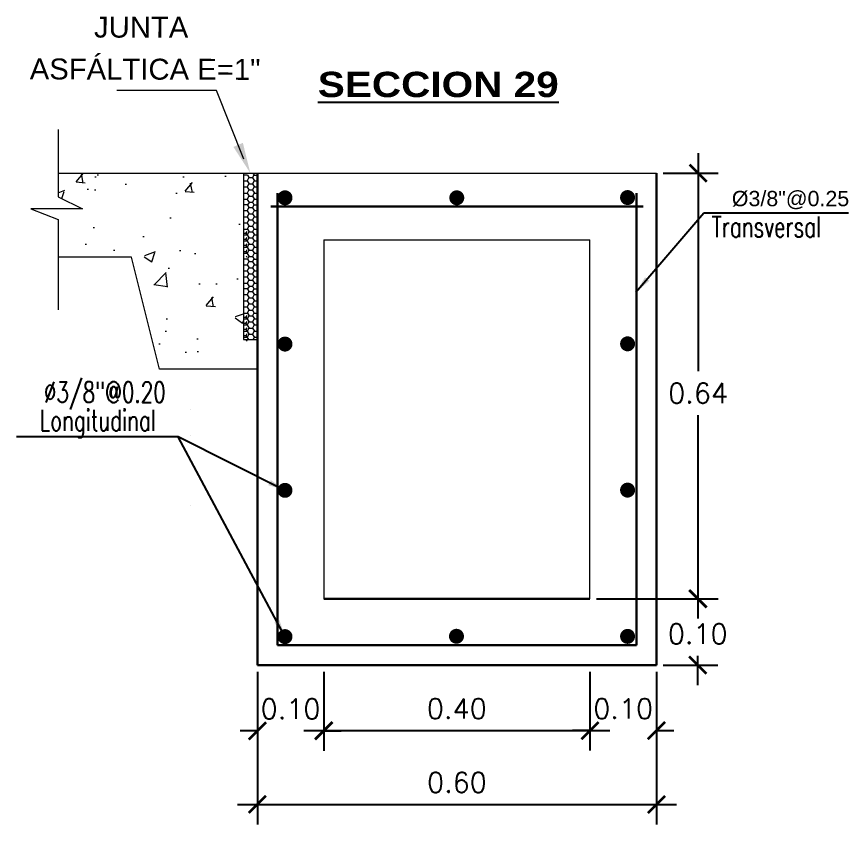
# Model space of a CAD drawing. Header units: millimetres. Extents: x 2085 to 2236, y 1365 to 1444.
# Drawn here: x 2231.19 to 2232.441, y 1433.077 to 1434.292 of the extents above; entities that cross this region are included whole.
import ezdxf

# ---------------------------------------------------------------- set-up
doc = ezdxf.new("R2010")
doc.units = ezdxf.units.MM
doc.linetypes.add('ACAD_ISO02W100', pattern=[15, 12, -3])
for name, color, linetype, lineweight in [('0.2', 32, 'ACAD_ISO02W100', 0), ('cotas', 1, 'Continuous', 15), ('linea fina 01', 189, 'Continuous', 0), ('TEXTO', 255, 'Continuous', 5)]:
    doc.layers.add(name, color=color, linetype=linetype, lineweight=lineweight)
doc.layers.add('TEX', color=3, linetype='Continuous')
doc.styles.add('COTAS', font='arial.ttf')
doc.styles.add('MtXpl_Arial_Black', font='')
doc.styles.add('ROMANS', font='romans.shx', dxfattribs={"width": 0.7})
doc.styles.add('ROMANS-DIM', font='romans.shx')
doc.styles.add('VANO', font='swissl.ttf', dxfattribs={"height": 0.2})
doc.styles.get('MtXpl_Arial_Black').set_extended_font_data('Arial Black')
doc.dimstyles.new('1-25V', dxfattribs={"dimscale": 0.2, "dimtxt": 0.18, "dimasz": 0.13, "dimexe": 0.18, "dimexo": 0.15, "dimgap": 0.1, "dimtad": 0, "dimtih": 1, "dimtoh": 1, "dimzin": 0, "dimdsep": 46, "dimtxsty": 'COTAS', "dimcen": 0.09, "dimadec": 0, "dimazin": 0, "dimtfac": 1, "dimtmove": 2, "dimatfit": 3, "dimfxl": 1, "dimtolj": 1, "dimtzin": 0, "dimarcsym": 0})
doc.dimstyles.new('20_METRIC  ARCHITECTURAL', dxfattribs={"dimscale": 0.2, "dimtxt": 0.03, "dimasz": 0.13, "dimexe": 0.15, "dimexo": 0.05, "dimgap": 0.09, "dimtad": 1, "dimtih": 1, "dimtoh": 1, "dimzin": 0, "dimdsep": 46, "dimtxsty": 'ROMANS-DIM', "dimblk": 'ARCHTICK', "dimcen": 2, "dimdle": 0.15, "dimclrd": 9, "dimclre": 9, "dimadec": 0, "dimazin": 0, "dimtfac": 1, "dimtix": 1, "dimtofl": 0, "dimtmove": 0, "dimatfit": 3, "dimfxl": 1, "dimfrac": 2, "dimtolj": 1, "dimtzin": 0, "dimarcsym": 0})

# ---------------------------------------------------------------- blocks, each defined once
blk = doc.blocks.new('_ArchTick')
at = {"color": 0, "linetype": 'ByBlock', "const_width": 0.15}
blk.add_lwpolyline([(-0.5, -0.5), (0.5, 0.5)], dxfattribs=at)
blk = doc.blocks.new('*D802')
at = {"color": 9, "lineweight": -2, "transparency": 16777216}
for p, q in [((2231.552343924875, 1433.306053441753), (2231.552343924875, 1433.076626194929)), ((2232.15234392491, 1433.306053441753), (2232.15234392491, 1433.076626194929)), ((2231.522343924876, 1433.106626194929), (2232.182343924911, 1433.106626194929))]:
    blk.add_line(p, q, dxfattribs=at)
at = {"layer": 'Defpoints', "color": 0, "transparency": 16777216}
for p in [(2231.552343924875, 1433.316053441753, 5186.962977339907), (2232.15234392491, 1433.316053441753, 5186.962977339907), (2232.15234392491, 1433.106626194929)]:
    blk.add_point(p, dxfattribs=at)
at = {"color": 9, "lineweight": -2, "transparency": 16777216, "xscale": 0.026, "yscale": 0.026, "zscale": 0.026, "rotation": 180}
blk.add_blockref('_ArchTick', (2231.552343924875, 1433.106626194929), dxfattribs=at)
at = {"color": 9, "lineweight": -2, "transparency": 16777216, "xscale": 0.026, "yscale": 0.026, "zscale": 0.026}
blk.add_blockref('_ArchTick', (2232.15234392491, 1433.106626194929), dxfattribs=at)
at = {"color": 0, "lineweight": 0, "transparency": 16777216, "insert": (2231.852343924922, 1433.139626194929), "char_height": 0.03, "attachment_point": 5, "style": 'ROMANS-DIM'}
blk.add_mtext('\\A1;0.60', dxfattribs=at)
blk = doc.blocks.new('*D803')
at = {"color": 9, "lineweight": -2, "transparency": 16777216}
for p, q in [((2232.214400713329, 1433.446053446969), (2232.214400713329, 1433.396148703268)), ((2232.062343924527, 1433.416053446969), (2232.244400713328, 1433.416053446969)), ((2232.214400713329, 1433.286053445479), (2232.214400713329, 1433.330148703268)), ((2232.162344196276, 1433.316053445478), (2232.244400713328, 1433.316053445478))]:
    blk.add_line(p, q, dxfattribs=at)
at = {"layer": 'Defpoints', "color": 0, "transparency": 16777216}
for p in [(2232.052343924527, 1433.416053446969), (2232.152344196276, 1433.316053445478), (2232.214400713329, 1433.316053445478)]:
    blk.add_point(p, dxfattribs=at)
at = {"color": 9, "lineweight": -2, "transparency": 16777216, "xscale": 0.026, "yscale": 0.026, "zscale": 0.026}
for p, rotation in [((2232.214400713329, 1433.416053446969), 90), ((2232.214400713329, 1433.316053445478), 270)]:
    blk.add_blockref('_ArchTick', p, dxfattribs=dict(at, rotation=rotation))
at = {"color": 0, "lineweight": 0, "transparency": 16777216, "insert": (2232.214400713329, 1433.363148703267), "char_height": 0.03, "attachment_point": 5, "style": 'ROMANS-DIM'}
blk.add_mtext('\\A1;0.10', dxfattribs=at)
blk = doc.blocks.new('*D804')
at = {"color": 9, "lineweight": -2, "transparency": 16777216}
for p, q in [((2231.552343924875, 1433.306053443615), (2231.552343924875, 1433.187202884172)), ((2231.652064304213, 1433.306053443615), (2231.652064304213, 1433.187202884172)), ((2231.552343924875, 1433.217202884172), (2231.526343924876, 1433.217202884172)), ((2231.652064304213, 1433.217202884172), (2231.678064304213, 1433.217202884172))]:
    blk.add_line(p, q, dxfattribs=at)
at = {"layer": 'Defpoints', "color": 0, "transparency": 16777216}
for p in [(2231.552343924875, 1433.316053443616, 5186.962977339907), (2231.652064304213, 1433.316053443616, 5186.962977339907), (2231.652064304213, 1433.217202884172)]:
    blk.add_point(p, dxfattribs=at)
at = {"color": 9, "lineweight": -2, "transparency": 16777216, "xscale": 0.026, "yscale": 0.026, "zscale": 0.026}
blk.add_blockref('_ArchTick', (2231.552343924875, 1433.217202884172), dxfattribs=at)
at = {"color": 9, "lineweight": -2, "transparency": 16777216, "xscale": 0.026, "yscale": 0.026, "zscale": 0.026, "rotation": 180}
blk.add_blockref('_ArchTick', (2231.652064304213, 1433.217202884172), dxfattribs=at)
at = {"color": 0, "lineweight": 0, "transparency": 16777216, "insert": (2231.602204114544, 1433.250202884172), "char_height": 0.03, "attachment_point": 5, "style": 'ROMANS-DIM'}
blk.add_mtext('\\A1;0.10', dxfattribs=at)
blk = doc.blocks.new('*D805')
at = {"color": 9, "lineweight": -2, "transparency": 16777216}
for p, q in [((2231.652064304213, 1433.306053441753), (2231.652064304213, 1433.18762434489)), ((2232.052343924876, 1433.306053441753), (2232.052343924876, 1433.18762434489)), ((2231.622064304213, 1433.21762434489), (2232.082343924876, 1433.21762434489))]:
    blk.add_line(p, q, dxfattribs=at)
at = {"layer": 'Defpoints', "color": 0, "transparency": 16777216}
for p in [(2231.652064304213, 1433.316053441753, 10373.92595467981), (2232.052343924876, 1433.316053441753, 5186.962977339907), (2232.052343924876, 1433.21762434489)]:
    blk.add_point(p, dxfattribs=at)
at = {"color": 9, "lineweight": -2, "transparency": 16777216, "xscale": 0.026, "yscale": 0.026, "zscale": 0.026, "rotation": 180}
blk.add_blockref('_ArchTick', (2231.652064304213, 1433.21762434489), dxfattribs=at)
at = {"color": 9, "lineweight": -2, "transparency": 16777216, "xscale": 0.026, "yscale": 0.026, "zscale": 0.026}
blk.add_blockref('_ArchTick', (2232.052343924876, 1433.21762434489), dxfattribs=at)
at = {"color": 0, "lineweight": 0, "transparency": 16777216, "insert": (2231.852204114544, 1433.25062434489), "char_height": 0.03, "attachment_point": 5, "style": 'ROMANS-DIM'}
blk.add_mtext('\\A1;0.40', dxfattribs=at)
blk = doc.blocks.new('*D806')
at = {"color": 9, "lineweight": -2, "transparency": 16777216}
for p, q in [((2232.052343924876, 1433.306053441753), (2232.052343924876, 1433.18762434489)), ((2232.15234392491, 1433.306053441753), (2232.15234392491, 1433.18762434489)), ((2232.052343924876, 1433.21762434489), (2232.026343924875, 1433.21762434489)), ((2232.15234392491, 1433.21762434489), (2232.17834392491, 1433.21762434489))]:
    blk.add_line(p, q, dxfattribs=at)
at = {"layer": 'Defpoints', "color": 0, "transparency": 16777216}
for p in [(2232.052343924876, 1433.316053441753, 5186.962977339907), (2232.15234392491, 1433.316053441753, 5186.962977339907), (2232.15234392491, 1433.21762434489)]:
    blk.add_point(p, dxfattribs=at)
at = {"color": 9, "lineweight": -2, "transparency": 16777216, "xscale": 0.026, "yscale": 0.026, "zscale": 0.026}
blk.add_blockref('_ArchTick', (2232.052343924876, 1433.21762434489), dxfattribs=at)
at = {"color": 9, "lineweight": -2, "transparency": 16777216, "xscale": 0.026, "yscale": 0.026, "zscale": 0.026, "rotation": 180}
blk.add_blockref('_ArchTick', (2232.15234392491, 1433.21762434489), dxfattribs=at)
at = {"color": 0, "lineweight": 0, "transparency": 16777216, "insert": (2232.102343924893, 1433.25062434489), "char_height": 0.03, "attachment_point": 5, "style": 'ROMANS-DIM'}
blk.add_mtext('\\A1;0.10', dxfattribs=at)
blk = doc.blocks.new('TEXTO 1')
at = {"layer": 'linea fina 01', "ltscale": 0.1}
for p, q in [((-0.0508167723950521, 0.1241394892707319), (-0.2010398150864177, 0.1241394892707319)), ((-0.0100357992129006, 0.0209258095888174), (-0.0508167723950521, 0.1241394892707319))]:
    blk.add_line(p, q, dxfattribs=at)
blk.add_solid([(-0.02553807579244, 0.0394717055042122), (0, 0), (-0.0113560050455419, 0.0456207189772329)], dxfattribs=at)
at = {"layer": '0.2', "color": 251, "true_color": 0x636466, "style": 'VANO', "oblique": 359.9999999999988}
for s, p in [('JUNTA', (-0.235123199257103, 0.2039847484927009, -5186.962977339907)), ('ASFÁLTICA E=1"', (-0.331776078852684, 0.1410587300779298, -5186.962977339907))]:
    blk.add_text(s, height=0.0314999999999926, rotation=359.8799999999986, dxfattribs=at).set_placement(p)
blk = doc.blocks.new('junta asfaltica')
at = {"lineweight": 0}
h = blk.add_hatch(dxfattribs=at)
h.set_pattern_fill('AR-CONC', scale=0.01, style=0)
h.set_pattern_definition([(50, (-0.1189008341857516, -0.0700673807971271), (0.1639662020964036, -0.0143451769850128), [0.017145, -0.188595]), (355, (-0.1189008341857516, -0.0700673807971271), (-0.0317190792824724, 0.1719511607151316), [0.013716, -0.150876525753]), (100.4514446999999, (-0.1052370278862327, -0.0712628090009275), (0.1322471223813179, 0.1576059767209756), [0.01457100792, -0.1602812201399999]), (46.1842, (-0.1189008341857516, -0.0243473808466206), (0.2439711368029169, -0.0378380951394544), [0.0257175, -0.2828925]), (96.6355576099999, (-0.0985699241846305, -0.0275005307792071), (0.2136637206463527, 0.2226835121379494), [0.021856520826, -0.240422047344]), (351.18415117, (-0.1189008341857516, -0.0243473808466206), (0.2136637206584793, 0.2226835121269794), [0.020573970363, -0.226313758728]), (21, (-0.0960408341843504, -0.0357773808761977), (0.1364529521422192, -0.0920386783683789), [0.017145, -0.188595]), (326, (-0.0960408341843504, -0.0357773808761977), (0.0556218255128824, 0.1657691695100873), [0.013716, -0.150876]), (71.45144499999999, (-0.0846697548481643, -0.0434472707099758), (0.1920747773508445, 0.0737304919973147), [0.01457100792, -0.16028094384]), (37.5, (-0.1189008341857516, -0.0700673807971271), (0.0027797429255326, 0.0760995349858378), [0, -0.1490472, 0, -0.153162, 0, -0.1514475]), (7.499999999999999, (-0.1189008341857516, -0.0700673807971271), (0.0601376962592752, 0.0901625173363076), [0, -0.0873252, 0, -0.1456182, 0, -0.0577215]), (327.5, (-0.1698786341848972, -0.0700673807971271), (0.1220315356501842, -0.0051558695934061), [0, -0.05715, 0, -0.178308, 0, -0.236601]), (317.5, (-0.1927386341862984, -0.0700673807971271), (0.1333162632474163, 0.0228838419299997), [0, -0.074295, 0, -0.1184148, 0, -0.168021])])
h.paths.add_polyline_path([(-0.0210516101701615, 2.68221356e-08), (-0.2996047820056447, 2.68221356e-08), (-0.2996047820056447, -0.0354425396023999), (-0.2629513452084211, -0.0536842927335783), (-0.3405718617955244, -0.0536842927335783), (-0.2996047820056447, -0.0698087543248676), (-0.2996047820056447, -0.1263088059424717), (-0.1894634049244814, -0.1263088059424717), (-0.1473604562202126, -0.2947206035255476), (-0.0210516101701615, -0.2947206075489248)])
h = blk.add_hatch(dxfattribs=at)
h.set_pattern_fill('HONEY', scale=0.0187124216457653, angle=180, style=0)
h.set_pattern_definition([(360, (-1344.435306308298, 712.0165321929755), (0.0080206117279161, -0.0046307012336861), [0.0053470744852774, -0.0106941489705549]), (240, (-1344.435306308298, 712.0165321929755), (-0.0080206107696662, -0.0046307028934237), [0.0053470744852774, -0.0106941489705549]), (300, (-1344.435306308298, 712.0165321929755), (9.5825e-10, -0.0092614041271098), [-0.0106941489705548, 0.0053470744852774])])
h.paths.add_polyline_path([(-0.0210514743416752, -0.0843195278941949), (-0.0210514743416752, -0.1264220193027086), (-0.0160414602769379, -0.1264220193027086), (-0.0160414602769379, -0.0843195278941949)])
h = blk.add_hatch(dxfattribs=at)
h.set_pattern_fill('HONEY', scale=0.0187124216457653, angle=180, style=0)
h.set_pattern_definition([(360, (-1344.435306308298, 711.8902233816681), (0.0080206117279161, -0.0046307012336861), [0.0053470744852774, -0.0106941489705549]), (240, (-1344.435306308298, 711.8902233816681), (-0.0080206107696662, -0.0046307028934237), [0.0053470744852774, -0.0106941489705549]), (300, (-1344.435306308298, 711.8902233816681), (9.5825e-10, -0.0092614041271098), [-0.0106941489705548, 0.0053470744852774])])
h.paths.add_polyline_path([(-0.0210514743416752, -0.2106283378600438), (-0.0210514743416752, -0.2527308292685575), (-0.0160414602769379, -0.2527308292685575), (-0.0160414602769379, -0.2106283378600438)])
at = {"color": 7, "linetype": 'ByBlock', "lineweight": 0}
for p, q in [((-0.2996047820056447, 0.0657418549060367), (-0.2996047820056447, -0.0354425369203)), ((-0.2996047820056447, -0.0354425369203), (-0.2629513452084211, -0.0536842887102012)), ((-0.2629513452084211, -0.0536842887102012), (-0.3405718617955244, -0.0536842887102012)), ((-0.3405718617955244, -0.0536842887102012), (-0.2996047820056447, -0.0698087529838176)), ((-0.2996047820056447, -0.0698087529838176), (-0.2996047820056447, -0.2053593622147218))]:
    blk.add_line(p, q, dxfattribs=at)
at = {"color": 7, "lineweight": 0}
for p, q in [((-0.2996047820056447, 2.81631856e-08), (-0.0210516101701615, 2.81631856e-08)), ((-0.0210514743416752, 0), (0, 0)), ((-0.0210514743416752, 0), (-0.0210514743416752, -0.25)), ((-0.0066348896848467, 0), (-0.0049328113927913, -0.0029480829834938)), ((-1.357866495e-07, -0.2947206048668249), (-1.357866495e-07, 0)), ((-0.0210515703142846, -0.010682698041137), (-0.0205355835823866, -0.0115764141082764)), ((-0.020682943747488, -0.0112982127070609), (-0.0210515702724479, -0.0119366937874475)), ((-0.0148197005551083, -0.0027724613248665), (-0.0210514743416752, -0.0027724613248665)), ((-0.0203683337476832, -0.0113096965849309), (-0.0150212592793651, -0.0113096965849309)), ((-0.0126623334804208, -0.0066675102709723), (-0.0153358707461848, -0.0112982113657836)), ((-0.0151885115028563, -0.0115764141082764), (-0.0125149742584654, -0.0162071165441375)), ((-0.0148361946316982, -0.0029252399504003), (-0.0125149739019435, -0.0069457130134651)), ((-0.0123477220349742, -0.0066789941488423), (-0.0070006475457376, -0.0066789941488423)), ((-0.0051546604418036, -0.0029252412914502), (-0.0073152590334757, -0.0066675075888725)), ((-0.0046417228782047, -0.0112982100247336), (-0.0073152601439688, -0.0159289124608222)), ((-0.0071679010893604, -0.0069457116721878), (-0.0044943638449695, -0.0115764141082764)), ((-0.0051235891251054, -0.0029047425091449), (2.09184e-11, -0.0029047425091449)), ((-0.0043271103013467, -0.0113096965849309), (-9.55119503e-08, -0.0113096965849309)), ((-0.0210515699372991, -0.0199441029130867), (-0.0205355831840279, -0.0208378162978988)), ((-0.0206829452140482, -0.0205596175790106), (-0.0210515706708066, -0.0211980946362473)), ((-0.0203683337476832, -0.0205710987745533), (-0.0150212592793651, -0.0205710987745533)), ((-0.0126623334804208, -0.0159289138018721), (-0.0153358707461848, -0.0205596148966834)), ((-0.0151885091140685, -0.0208378176391761), (-0.0125149718487592, -0.0254685200750373)), ((-0.0123477220349742, -0.0159403976797421), (-0.0070006475457376, -0.0159403976797421)), ((-0.0046417231928899, -0.0205596135556334), (-0.0073152604372808, -0.0251903146504446)), ((-0.0071678994549984, -0.0162071192264648), (-0.004494362168316, -0.0208378189802261)), ((-0.0043271103013467, -0.0205710987745533), (-9.55119503e-08, -0.0205710987745533)), ((-0.0210515702724479, -0.0292055037616592), (-0.0205355819684883, -0.0300992225108985)), ((-0.0206829452140482, -0.0298210197686331), (-0.0210515703774945, -0.0304594981669197)), ((-0.0203683337476832, -0.0298325009644032), (-0.0150212592793651, -0.0298325009644032)), ((-0.012662334612287, -0.0251903173327719), (-0.0153358718775962, -0.0298210184275831)), ((-0.012662334905599, -0.0344517195223944), (-0.0153358721709083, -0.0390824219584829)), ((-0.0151885087157098, -0.0300992225108985), (-0.0125149714504005, -0.0347299236059371)), ((-0.0123477220349742, -0.0252017985283146), (-0.0070006475457376, -0.0252017985283146)), ((-0.0123477220349742, -0.0344632034002643), (-0.0070006475457376, -0.0344632034002643)), ((-0.0046417253929576, -0.0298210197686331), (-0.0073152626373485, -0.0344517222047216)), ((-0.0071678997692288, -0.0254685200750373), (-0.0044943625248379, -0.0300992225108985)), ((-0.007167897380441, -0.034729924946987), (-0.004494360114677, -0.0393606260417983)), ((-0.0043271103013467, -0.0298325009644032), (-9.55537871e-08, -0.0298325009644032)), ((-0.0210515698745439, -0.038466907292559), (-0.0205355807952401, -0.0393606260417983)), ((-0.0206829463459144, -0.0390824232995328), (-0.0210515704193313, -0.0397208990157196)), ((-0.0149139519339769, -0.0477837949990772), (-0.0206632865078973, -0.0477837949990772)), ((-0.0203683337476832, -0.0390939018129757), (-0.0150212592793651, -0.0390939018129757)), ((-0.0151885074797065, -0.0393606260417983), (-0.0125149702348608, -0.0439913284778868)), ((-0.0125149702348608, -0.0439913284778868), (-0.014899782829616, -0.0475884993372802)), ((-0.0148361946316982, -0.0479646563528604), (-0.0125149739019435, -0.0519851307569752)), ((-0.0123477220349742, -0.0437246042490642), (-0.0070006475457376, -0.0437246042490642)), ((-0.0046417257703979, -0.0390824232995328), (-0.0073152630357072, -0.043713125735394)), ((-0.0051546604418036, -0.0479646590351877), (-0.0073152590334757, -0.0517069253326099)), ((-0.0069412944512806, -0.0439446634054548), (-0.0051814038679368, -0.0474320340156282)), ((-0.0052986274031355, -0.0476877263188271), (2.09184e-11, -0.0476877263188271)), ((-0.0043271103013467, -0.0390939018129757), (-9.55537871e-08, -0.0390939018129757)), ((-0.0210515703142846, -0.0557221157848744), (-0.0205355839802906, -0.0566158291696866)), ((-0.020682943747488, -0.056337630450571), (-0.0210515702724479, -0.056976108849085)), ((-0.0203683337476832, -0.056349112987391), (-0.0150212592793651, -0.056349112987391)), ((-0.0126623331034352, -0.0517069253326099), (-0.0153358703478261, -0.0563376264274211)), ((-0.0126623334804208, -0.0609683302043322), (-0.0153358707461848, -0.0655990312993708)), ((-0.0151885111258707, -0.0566158305107365), (-0.0125149738601067, -0.061246532946825)), ((-0.0123477220349742, -0.0517184105515298), (-0.0070006475457376, -0.0517184105515298)), ((-0.0123477220349742, -0.0609798140824296), (-0.0070006475457376, -0.0609798140824296)), ((-0.0046417228782047, -0.0563376264274211), (-0.0073152601439688, -0.0609683275222324)), ((-0.0071679007123748, -0.0519851307569752), (-0.0044943634466108, -0.0566158305107365)), ((-0.0071678994549984, -0.061246534287875), (-0.004494362168316, -0.0658772367239635)), ((-0.0043271103013467, -0.056349112987391), (-9.55119503e-08, -0.056349112987391)), ((-0.0210515699372991, -0.0649835179744969), (-0.0205355831840279, -0.0658772340416363)), ((-0.0206829448370627, -0.0655990312993708), (-0.0210515706708066, -0.0662375083566076)), ((-0.0210515702724479, -0.0742449201643467), (-0.0205355819684883, -0.075138637572536)), ((-0.0206829452140482, -0.0748604361713206), (-0.0210515695812319, -0.0754989132285573)), ((-0.0203683337476832, -0.0656105138361909), (-0.0150212592793651, -0.0656105138361909)), ((-0.0203683337476832, -0.0748719160258133), (-0.0150212592793651, -0.0748719160258133)), ((-0.012662334612287, -0.0702297323941821), (-0.0153358718775962, -0.0748604348302706)), ((-0.015188509491054, -0.0658772353826862), (-0.0125149722466631, -0.0705079364777248)), ((-0.0123477220349742, -0.0702412162720521), (-0.0070006475457376, -0.0702412162720521)), ((-0.0046417231928899, -0.0655990299580935), (-0.0073152604372808, -0.0702297310531321)), ((-0.0046417254766311, -0.0748604361713206), (-0.0073152627423951, -0.0794911386071817)), ((-0.0071678993713249, -0.0705079391598247), (-0.0044943621264792, -0.075138638913586)), ((-0.0043271103013467, -0.0656105138361909), (-9.55119503e-08, -0.0656105138361909)), ((-0.0043271103013467, -0.0748719160258133), (-9.55537871e-08, -0.0748719160258133)), ((-0.0210515698745439, -0.0835063236952465), (-0.0206477031460963, -0.0842058411240032)), ((-0.0206829463459144, -0.084121839701993), (-0.0207314448966827, -0.0842058411240032)), ((-0.0203683337476832, -0.0841333195567131), (-0.0150212592793651, -0.0841333195567131)), ((-0.012662334905599, -0.0794911372661318), (-0.0153358721709083, -0.0841218370198931)), ((-0.0151885087157098, -0.075138637572536), (-0.0125149714504005, -0.0797693400083972)), ((-0.0148361947362901, -0.0843195265531449), (-0.0125149740069901, -0.0883399996162098)), ((-0.0123477220349742, -0.0795026184619019), (-0.0070006475457376, -0.0795026184619019)), ((-0.0051546604836403, -0.0843195278941949), (-0.0073152590753125, -0.0880617941916171)), ((-0.0071678977783449, -0.0797693413494471), (-0.0046064829057286, -0.0842058411240032)), ((-0.0043271103013467, -0.0841333195567131), (-9.55537871e-08, -0.0841333195567131)), ((-0.0210515696230687, -0.0920769859849315), (-0.0205355836869785, -0.092970700711021)), ((-0.0206829438311615, -0.0926924993098055), (-0.0210515699791358, -0.0933309790491421)), ((-0.0203683337476832, -0.0927039805053482), (-0.0150212592793651, -0.0927039805053482)), ((-0.0126623335854674, -0.088061795532667), (-0.0153358708507767, -0.0926924979687556)), ((-0.0126623335431759, -0.0973232004046167), (-0.0153358707880216, -0.101953900158378)), ((-0.015188510140888, -0.092970700711021), (-0.0125149728751239, -0.0976014018058322)), ((-0.0123477220349742, -0.088073280751587), (-0.0070006475457376, -0.088073280751587)), ((-0.0123477220349742, -0.0973346829414368), (-0.0070006475457376, -0.0973346829414368)), ((-0.0046417224803008, -0.0926924966274783), (-0.0073152597456101, -0.0973231963812396)), ((-0.0071679011521155, -0.0883399982749325), (-0.0044943638868062, -0.0929706993699711)), ((-0.0071678995386719, -0.0976014044879321), (-0.0044943622733626, -0.1022321055829707)), ((-0.0043271103013467, -0.0927039805053482), (-9.55119503e-08, -0.0927039805053482)), ((-0.0210515699372991, -0.1013383868337314), (-0.0205355831840279, -0.1022321029006434)), ((-0.0206829453190949, -0.101953901499428), (-0.0210515707544801, -0.1025923812389919)), ((-0.0210515695812319, -0.1105997917054537), (-0.0205355820526165, -0.1114935077725931)), ((-0.0206829452772581, -0.1112153063713777), (-0.0210515700209726, -0.1118537820875645)), ((-0.0203683337476832, -0.101965384036248), (-0.0150212592793651, -0.101965384036248)), ((-0.0203683337476832, -0.1112267862260978), (-0.0150212592793651, -0.1112267862260978)), ((-0.0126623342348467, -0.1065846025942392), (-0.0153358714792376, -0.1112153050303277)), ((-0.015188509197742, -0.1022321055829707), (-0.0125149719533511, -0.1068628080188319)), ((-0.0151885087157098, -0.1114935077725931), (-0.0125149714504005, -0.1161242088676317)), ((-0.0123477220349742, -0.1065960851310592), (-0.0070006475457376, -0.1065960851310592)), ((-0.0046417235698755, -0.1019538988173281), (-0.0073152608356395, -0.1065846012531892)), ((-0.0046417250787272, -0.1112153063713777), (-0.0073152623649548, -0.115846006125139)), ((-0.0071678984072605, -0.1068628080188319), (-0.0044943611624149, -0.1114935091138705)), ((-0.0043271103013467, -0.101965384036248), (-9.55119503e-08, -0.101965384036248)), ((-0.0043271103013467, -0.1112267862260978), (-9.55537871e-08, -0.1112267862260978)), ((-0.0210515698745439, -0.1198611925542536), (-0.0205355807952401, -0.1207549126445428)), ((-0.0206829459475557, -0.1204767085612275), (-0.0210515700209726, -0.121115182936137)), ((-0.0203683337476832, -0.1204881884157203), (-0.0150212592793651, -0.1204881884157203)), ((-0.0126623353035029, -0.115846004784089), (-0.015335872569267, -0.1204767072199502)), ((-0.0151885076052167, -0.1207549126445428), (-0.0125149703189891, -0.1253856150806314)), ((-0.0123477220349742, -0.115857488661959), (-0.0070006475457376, -0.115857488661959)), ((-0.0046417261683018, -0.1204767085612275), (-0.0073152634336111, -0.1251074109970887)), ((-0.0071678974850329, -0.1161242115497316), (-0.0044943602197236, -0.1207549139855928)), ((-0.0043271103013467, -0.1204881884157203), (-9.55537871e-08, -0.1204881884157203)), ((-0.1894634049244814, -0.1263088032603719), (-0.2996047820056447, -0.1263088032603719)), ((-0.1473604562202126, -0.2947206021844977), (-0.1894634049244814, -0.1263088032603719)), ((-0.0210515703142846, -0.1369915093480358), (-0.0205355835823866, -0.1378852240741253)), ((-0.0148197005551083, -0.1290812712907154), (-0.0210514743416752, -0.1290812712907154)), ((-0.0126623334804208, -0.1329763215778712), (-0.0153358707461848, -0.1376070213316325)), ((-0.0148361946316982, -0.1292340499162492), (-0.0125149739019435, -0.133254524320364)), ((-0.0129228676319144, -0.1255586645006588), (-0.0148348480788627, -0.1288070999084994)), ((-0.0123477220349742, -0.1251188908515814), (-0.0070006475457376, -0.1251188908515814)), ((-0.0123477220349742, -0.1329878041146912), (-0.0070006475457376, -0.1329878041146912)), ((-0.0073218910883952, -0.1251188908515814), (-0.0049328113927913, -0.1292568942903927)), ((-0.0051546604418036, -0.1292340525983491), (-0.0073152590334757, -0.1329763188957713)), ((-0.0071679010893604, -0.1332545229793141), (-0.0044943638449695, -0.1378852240741253)), ((-0.0051235891251054, -0.1292135524749938), (2.09184e-11, -0.1292135524749938)), ((-0.020682943747488, -0.1376070226729098), (-0.0210515702724479, -0.1382455037532964)), ((-0.0210515699372991, -0.1462529128789356), (-0.0205355831840279, -0.1471466276050251)), ((-0.0206829452140482, -0.1468684275448595), (-0.0210515706708066, -0.1475069046020963)), ((-0.0203683337476832, -0.1376185065507798), (-0.0150212592793651, -0.1376185065507798)), ((-0.0203683337476832, -0.1468799073993523), (-0.0150212592793651, -0.1468799073993523)), ((-0.0126623334804208, -0.142237723767721), (-0.0153358707461848, -0.1468684262038096)), ((-0.0151885115028563, -0.1378852240741253), (-0.0125149742584654, -0.1425159265099865)), ((-0.0151885091140685, -0.147146628946075), (-0.0125149718487592, -0.1517773300408862)), ((-0.0123477220349742, -0.1422492089866409), (-0.0070006475457376, -0.1422492089866409)), ((-0.0046417228782047, -0.1376070199905826), (-0.0073152601439688, -0.1422377224266711)), ((-0.0046417231928899, -0.1468684248625323), (-0.0073152604372808, -0.1514991246162936)), ((-0.0071678994549984, -0.1425159291923137), (-0.004494362168316, -0.1471466302871249)), ((-0.0043271103013467, -0.1376185065507798), (-9.55119503e-08, -0.1376185065507798)), ((-0.0043271103013467, -0.1468799073993523), (-9.55119503e-08, -0.1468799073993523)), ((-0.0210515702724479, -0.1555143137275081), (-0.0205355819684883, -0.1564080324767474)), ((-0.0206829452140482, -0.156129829734482), (-0.0210515703774945, -0.156768309474046)), ((-0.0203683337476832, -0.1561413109302521), (-0.0150212592793651, -0.1561413109302521)), ((-0.012662334612287, -0.1514991259575709), (-0.0153358718775962, -0.156129828393432)), ((-0.012662334905599, -0.1607605308292932), (-0.0153358721709083, -0.1653912319243318)), ((-0.0151885087157098, -0.1564080324767474), (-0.0125149714504005, -0.1610387349128359)), ((-0.0123477220349742, -0.1515106098354408), (-0.0070006475457376, -0.1515106098354408)), ((-0.0123477220349742, -0.1607720133661132), (-0.0070006475457376, -0.1607720133661132)), ((-0.0046417253929576, -0.156129829734482), (-0.0073152626373485, -0.1607605321705705)), ((-0.0071678997692288, -0.1517773300408862), (-0.0044943625248379, -0.1564080324767474)), ((-0.007167897380441, -0.1610387362538859), (-0.004494360114677, -0.1656694360076472)), ((-0.0043271103013467, -0.1561413109302521), (-9.55537871e-08, -0.1561413109302521)), ((-0.0210515698745439, -0.1647757172584079), (-0.0205355807952401, -0.1656694360076472)), ((-0.0206829463459144, -0.1653912332653817), (-0.0210515704193313, -0.1660297089815685)), ((-0.0149139519339769, -0.1740926049649261), (-0.0206632865078973, -0.1740926049649261)), ((-0.0203683337476832, -0.1654027131198745), (-0.0150212592793651, -0.1654027131198745)), ((-0.0151885074797065, -0.1656694360076472), (-0.0125149702348608, -0.1703001384437357)), ((-0.0125149702348608, -0.1703001384437357), (-0.014899782829616, -0.1738973093031291)), ((-0.0148361946316982, -0.1742734676599866), (-0.0125149739019435, -0.1782939407228241)), ((-0.0123477220349742, -0.1700334142149131), (-0.0070006475457376, -0.1700334142149131)), ((-0.0046417257703979, -0.1653912332653817), (-0.0073152630357072, -0.1700219357012429)), ((-0.0051546604418036, -0.1742734690010366), (-0.0073152590334757, -0.1780157352984588)), ((-0.0069412944512806, -0.1702534747123536), (-0.0051814038679368, -0.1737408453225271)), ((-0.0052986274031355, -0.173996536284676), (2.09184e-11, -0.173996536284676)), ((-0.0043271103013467, -0.1654027131198745), (-9.55537871e-08, -0.1654027131198745)), ((-0.0210515703142846, -0.1820309257507233), (-0.0205355839802906, -0.1829246404765854)), ((-0.020682943747488, -0.1826464404164198), (-0.0210515702724479, -0.1832849188149339)), ((-0.0203683337476832, -0.1826579229532399), (-0.0150212592793651, -0.1826579229532399)), ((-0.0126623331034352, -0.1780157352984588), (-0.0153358703478261, -0.18264643773432)), ((-0.0126623334804208, -0.1872771388291312), (-0.0153358707461848, -0.1919078412652197)), ((-0.0151885111258707, -0.1829246418178627), (-0.0125149738601067, -0.1875553429126739)), ((-0.0123477220349742, -0.1780272218584287), (-0.0070006475457376, -0.1780272218584287)), ((-0.0123477220349742, -0.1872886240482785), (-0.0070006475457376, -0.1872886240482785)), ((-0.0046417228782047, -0.18264643773432), (-0.0073152601439688, -0.1872771374880813)), ((-0.0071679007123748, -0.1782939407228241), (-0.0044943634466108, -0.1829246418178627)), ((-0.0071678994549984, -0.1875553442537239), (-0.004494362168316, -0.1921860466898124)), ((-0.0043271103013467, -0.1826579229532399), (-9.55119503e-08, -0.1826579229532399)), ((-0.0210515699372991, -0.1912923279403458), (-0.0205355831840279, -0.1921860440074852)), ((-0.0206829448370627, -0.1919078412652197), (-0.0210515706708066, -0.1925463196635064)), ((-0.0203683337476832, -0.1919193238020398), (-0.0150212592793651, -0.1919193238020398)), ((-0.012662334612287, -0.1965385437010809), (-0.0153358718775962, -0.2011692447961195)), ((-0.015188509491054, -0.1921860453485351), (-0.0125149722466631, -0.1968167477846236)), ((-0.0123477220349742, -0.196550026237901), (-0.0070006475457376, -0.196550026237901)), ((-0.0046417231928899, -0.1919078399239424), (-0.0073152604372808, -0.196538542360031)), ((-0.0071678993713249, -0.1968167491256736), (-0.0044943621264792, -0.2014474488794349)), ((-0.0043271103013467, -0.1919193238020398), (-9.55119503e-08, -0.1919193238020398)), ((-0.0210515702724479, -0.2005537301301956), (-0.0205355819684883, -0.2014474475383849)), ((-0.0206829452140482, -0.2011692461371695), (-0.0210515695812319, -0.2018077231944062)), ((-0.0210515698745439, -0.2098151336610954), (-0.0206477031460963, -0.2105146510898521)), ((-0.0206829463459144, -0.2104306496678419), (-0.0207314448966827, -0.2105146510898521)), ((-0.0203683337476832, -0.2011807273327122), (-0.0150212592793651, -0.2011807273327122)), ((-0.0203683337476832, -0.210442129522562), (-0.0150212592793651, -0.210442129522562)), ((-0.012662334905599, -0.2057999458909308), (-0.0153358721709083, -0.2104306483267919)), ((-0.0151885087157098, -0.2014474475383849), (-0.0125149714504005, -0.2060781499742461)), ((-0.0148361947362901, -0.2106283365189938), (-0.0125149740069901, -0.2146488095820587)), ((-0.0123477220349742, -0.2058114284277508), (-0.0070006475457376, -0.2058114284277508)), ((-0.0046417254766311, -0.2011692461371695), (-0.0073152627423951, -0.2057999485730306)), ((-0.0051546604836403, -0.2106283378600438), (-0.0073152590753125, -0.214370604157466)), ((-0.0071678977783449, -0.206078151315296), (-0.0046064829057286, -0.2105146510898521)), ((-0.0043271103013467, -0.2011807273327122), (-9.55537871e-08, -0.2011807273327122)), ((-0.0043271103013467, -0.210442129522562), (-9.55537871e-08, -0.210442129522562)), ((-0.0210515696230687, -0.2183857959507804), (-0.0205355836869785, -0.2192795106768699)), ((-0.0206829438311615, -0.2190013092756544), (-0.0210515699791358, -0.219639789014991)), ((-0.0203683337476832, -0.2190127918124745), (-0.0150212592793651, -0.2190127918124745)), ((-0.0126623335854674, -0.2143706054985159), (-0.0153358708507767, -0.2190013079346045)), ((-0.0126623335431759, -0.2236320090294157), (-0.0153358707880216, -0.2282627101242269)), ((-0.015188510140888, -0.2192795106768699), (-0.0125149728751239, -0.2239102131127311)), ((-0.0123477220349742, -0.2143820907174359), (-0.0070006475457376, -0.2143820907174359)), ((-0.0123477220349742, -0.2236434929072857), (-0.0070006475457376, -0.2236434929072857)), ((-0.0046417224803008, -0.2190013065933272), (-0.0073152597456101, -0.2236320076883658)), ((-0.0071679011521155, -0.2146488068997314), (-0.0044943638868062, -0.21927950933582)), ((-0.0071678995386719, -0.223910214453781), (-0.0044943622733626, -0.2285409168898695)), ((-0.0043271103013467, -0.2190127918124745), (-9.55119503e-08, -0.2190127918124745)), ((-0.0210515699372991, -0.2276471981406303), (-0.0205355831840279, -0.2285409128664924)), ((-0.0206829453190949, -0.2282627128063268), (-0.0210515707544801, -0.2289011898635636)), ((-0.0210515695812319, -0.2369086016713027), (-0.0205355820526165, -0.2378023177384421)), ((-0.0206829452772581, -0.2375241163372266), (-0.0210515700209726, -0.2381625920534134)), ((-0.0203683337476832, -0.2282741940020969), (-0.0150212592793651, -0.2282741940020969)), ((-0.0203683337476832, -0.2375355961919467), (-0.0150212592793651, -0.2375355961919467)), ((-0.0126623342348467, -0.2328934125600881), (-0.0153358714792376, -0.2375241149961766)), ((-0.015188509197742, -0.2285409168898695), (-0.0125149719533511, -0.2331716179846808)), ((-0.0123477220349742, -0.2329048964381855), (-0.0070006475457376, -0.2329048964381855)), ((-0.0046417235698755, -0.228262708783177), (-0.0073152608356395, -0.2328934112190382)), ((-0.0046417250787272, -0.2375241163372266), (-0.0073152623649548, -0.2421548174320378)), ((-0.0071678984072605, -0.2331716179846808), (-0.0044943611624149, -0.2378023190797194)), ((-0.0043271103013467, -0.2282741940020969), (-9.55119503e-08, -0.2282741940020969)), ((-0.0043271103013467, -0.2375355961919467), (-9.55537871e-08, -0.2375355961919467)), ((-0.0210515698745439, -0.2461700025201026), (-0.0205355807952401, -0.2470637226103918)), ((-0.0206829459475557, -0.2467855185270764), (-0.0210515700209726, -0.2474239942430358)), ((-0.0210514743416752, -0.25), (-1.357866495e-07, -0.25)), ((-0.0203683337476832, -0.2467969983815692), (-0.0150212592793651, -0.2467969983815692)), ((-0.0126623353035029, -0.2421548147499379), (-0.015335872569267, -0.2467855171857991)), ((-0.0151885087157098, -0.2378023177384421), (-0.0125149714504005, -0.2424330188334807)), ((-0.0151885076052167, -0.2470637226103918), (-0.0134932470714375, -0.25)), ((-0.0123477220349742, -0.2421662986278079), (-0.0070006475457376, -0.2421662986278079)), ((-0.0071678974850329, -0.2424330228566305), (-0.0044943602197236, -0.2470637239514417)), ((-0.0046417261683018, -0.2467855185270764), (-0.0064976078897416, -0.25)), ((-0.0043271103013467, -0.2467969983815692), (-9.55537871e-08, -0.2467969983815692)), ((-1.357866495e-07, -0.2947206048668249), (-0.1473604562202126, -0.2947206021844977))]:
    blk.add_line(p, q, dxfattribs=at)
blk.add_blockref('TEXTO 1', (-0.0105257371706102, 0), dxfattribs=at)
blk = doc.blocks.new('*U571')
at = {"color": 5, "const_width": 0.01125}
blk.add_lwpolyline([(-0.0056249999999984, 0, 1), (0.0056249999999984, 0, 1)], format="xyb", close=True, dxfattribs=at)
blk = doc.blocks.new('*U578')
at = {"layer": 'cotas', "color": 0, "linetype": 'ByBlock', "lineweight": -2}
blk.add_blockref('*U571', (0, 0), dxfattribs=at)
at = {"layer": 'cotas', "color": 0, "linetype": 'ByBlock', "lineweight": -2, "transparency": 16777216}
for p in [(0.22, 0), (0.4400000000000001, 0), (0.6600000000000001, 0)]:
    blk.add_blockref('*U571', p, dxfattribs=at)
blk = doc.blocks.new('*U577')
at = {"color": 5, "const_width": 0.01125}
blk.add_lwpolyline([(-0.0056249999999984, 0, 1), (0.0056249999999984, 0, 1)], format="xyb", close=True, dxfattribs=at)
blk = doc.blocks.new('*U572')
at = {"layer": 'cotas', "color": 0, "linetype": 'ByBlock', "lineweight": -2}
blk.add_blockref('*U577', (0, 0), dxfattribs=at)
blk = doc.blocks.new('*U574')
at = {"color": 5, "const_width": 0.01125}
blk.add_lwpolyline([(-0.0056249999999984, 0, 1), (0.0056249999999984, 0, 1)], format="xyb", close=True, dxfattribs=at)
blk = doc.blocks.new('*U573')
at = {"layer": 'cotas', "color": 0, "linetype": 'ByBlock', "lineweight": -2}
blk.add_blockref('*U574', (0, 0), dxfattribs=at)
at = {"layer": 'cotas', "color": 0, "linetype": 'ByBlock', "lineweight": -2, "transparency": 16777216}
for p in [(0.22, 0), (0.4400000000000001, 0), (0.6600000000000001, 0)]:
    blk.add_blockref('*U574', p, dxfattribs=at)
blk = doc.blocks.new('*D807')
at = {"color": 9, "lineweight": -2, "transparency": 16777216}
for p, q in [((2232.215041337589, 1434.086053443839), (2232.215041337589, 1433.758160722649)), ((2232.162343924853, 1434.056053443839), (2232.24504133759, 1434.056053443839)), ((2232.215041337589, 1433.386053443243), (2232.215041337589, 1433.692160722649)), ((2232.06234392476, 1433.416053443243), (2232.24504133759, 1433.416053443243))]:
    blk.add_line(p, q, dxfattribs=at)
at = {"layer": 'Defpoints', "color": 0, "transparency": 16777216}
for p in [(2232.152343924853, 1434.056053443839), (2232.05234392476, 1433.416053443243), (2232.215041337589, 1433.416053443243)]:
    blk.add_point(p, dxfattribs=at)
at = {"color": 9, "lineweight": -2, "transparency": 16777216, "xscale": 0.026, "yscale": 0.026, "zscale": 0.026}
for p, rotation in [((2232.215041337589, 1434.056053443839), 90), ((2232.215041337589, 1433.416053443243), 270)]:
    blk.add_blockref('_ArchTick', p, dxfattribs=dict(at, rotation=rotation))
at = {"color": 0, "lineweight": 0, "transparency": 16777216, "insert": (2232.215041337589, 1433.725160722648), "char_height": 0.03, "attachment_point": 5, "style": 'ROMANS-DIM'}
blk.add_mtext('\\A1;0.64', dxfattribs=at)
blk = doc.blocks.new('*U575')
at = {"color": 5, "const_width": 0.01125}
blk.add_lwpolyline([(-0.0056249999999984, 0, 1), (0.0056249999999984, 0, 1)], format="xyb", close=True, dxfattribs=at)
blk = doc.blocks.new('*U576')
at = {"layer": 'cotas', "color": 0, "linetype": 'ByBlock', "lineweight": -2}
blk.add_blockref('*U575', (0, 0), dxfattribs=at)

msp = doc.modelspace()

# ---------------------------------------------------------------- linework, layer by layer
at = {"color": 84, "lineweight": 0}
for p, q in [((2231.552343924875, 1434.056053443839, 5186.962977339907), (2232.152344060709, 1434.056053443839, 5186.962977339907)), ((2231.652343924853, 1433.956053444211, 5186.962977339907), (2232.052343924876, 1433.956053444211, 5186.962977339907)), ((2231.652343924853, 1433.956053444211, 5186.962977339907), (2231.652343924853, 1433.416053443243, 5186.962977339907)), ((2232.052343924701, 1433.416053443243, 5186.962977339907), (2232.052343924876, 1433.956053444211, 5186.962977339907))]:
    msp.add_line(p, q, dxfattribs=at)
at = {"color": 84, "lineweight": 30}
for p, q in [((2231.552343924875, 1434.056053443839, 5186.962977339907), (2231.552343924875, 1433.316053443616, 5186.962977339907)), ((2232.152343924852, 1433.316053443616, 5186.962977339907), (2232.152343924852, 1434.056053443839, 5186.962977339907)), ((2231.652343924853, 1433.416053443243, 5186.962977339907), (2232.052343924701, 1433.416053443243, 5186.962977339907)), ((2231.552343924875, 1433.316053443616, 5186.962977339907), (2232.152343924852, 1433.316053443616, 5186.962977339907)), ((2231.652343924853, 1433.316053443616, 5186.962977339907), (2232.052343924759, 1433.316053445478, 5186.962977339907)), ((2232.152344196507, 1433.246053443317, 5186.962977339907), (2232.152343924852, 1433.246053443317, 5186.962977339907))]:
    msp.add_line(p, q, dxfattribs=at)
at = {"color": 6, "lineweight": 30}
for p, q in [((2231.582344196675, 1433.346053444808, 5186.962977339907), (2231.582344196442, 1434.026053444509, 5186.962977339907)), ((2232.122344196479, 1434.026053444509, 5186.962977339907), (2232.122344196479, 1433.346053444808, 5186.962977339907)), ((2231.572344196491, 1434.006053444957, 5186.962977339907), (2232.132343924833, 1434.006053444957, 5186.962977339907)), ((2232.122344196479, 1433.346053442945, 5186.962977339907), (2231.582344196442, 1433.346053442945, 5186.962977339907))]:
    msp.add_line(p, q, dxfattribs=at)
at = {"color": 5, "lineweight": 0}
msp.add_line((2231.552343924875, 1434.006053444957, 5186.962977339907), (2231.552344060674, 1434.006053444957, 5186.962977339907), dxfattribs=at)
at = {"lineweight": 0}
for p, q in [((2231.452344196438, 1433.700531079461, 5186.962977339907), (2231.452344332236, 1433.700531079461, 5186.962977339907)), ((2231.452344332236, 1433.661332846646, 5186.962977339907), (2231.452344196438, 1433.661332846646, 5186.962977339907))]:
    msp.add_line(p, q, dxfattribs=at)
at = {"color": 172, "lineweight": 0}
msp.add_line((2231.452344196438, 1433.556053443839, 5186.962977339907), (2231.452344196438, 1433.556053443839, 5186.962977339907), dxfattribs=at)
msp.add_line((2231.452344196438, 1433.556053443839, 5186.962977339907), (2231.452344196438, 1433.556053443839, 5186.962977339907), dxfattribs=at)

# ---------------------------------------------------------------- block references
at = {"color": 84, "lineweight": 0}
msp.add_blockref('junta asfaltica', (2231.552344196472, 1434.056053443839, 5186.962977339907), dxfattribs=at)
at = {"layer": 'cotas'}
for name, p, rotation in [('*U578', (2231.593842499071, 1433.35901712722, 5186.962977339907), 89.99999999999999), ('*U576', (2231.852145057401, 1434.018996416618, 5186.962977339907), 270), ('*U573', (2232.108913533153, 1433.359379674335, 5186.962977339907), 89.99999999999999), ('*U572', (2231.851671450943, 1433.359527555321, 5186.962977339907), 270)]:
    msp.add_blockref(name, p, dxfattribs=dict(at, rotation=rotation))

# ---------------------------------------------------------------- texts
at = {"layer": 'cotas', "insert": (2232.442157924463, 1434.015585293089, 5186.962977339907), "char_height": 0.02304, "attachment_point": 6, "style": 'COTAS'}
msp.add_mtext('Ø3/8"@0.25', dxfattribs=at)
at = {"layer": 'TEX', "color": 7, "linetype": 'Continuous', "lineweight": 5, "char_height": 0.0313, "style": 'ROMANS'}
for s, insert, attachment_point in [('Transversal', (2232.235397244625, 1433.991147012477, 5186.962977339907), 1), ('Ø3/8"@0.20', (2231.414472592234, 1433.721460075145, 5186.962977339907), 6), ('Longitudinal', (2231.224839311904, 1433.699954266687, 5186.962977339907), 1)]:
    msp.add_mtext(s, dxfattribs=dict(at, insert=insert, attachment_point=attachment_point))
at = {"layer": 'TEXTO', "color": 18, "lineweight": -3, "true_color": 0x000000, "style": 'MtXpl_Arial_Black'}
msp.add_text('%%USECCION 29', height=0.0381047372466604, dxfattribs=at).set_placement((2231.643149986219, 1434.170467010726))

# ---------------------------------------------------------------- dimensions: what is measured, and where the dimension line sits
at = {"lineweight": 0}
for base, p1, p2, picture, middle in [((2232.215041337589, 1433.416053443243, 5186.962977339907), (2232.152343924852, 1434.056053443839, 5186.962977339907), (2232.052343924759, 1433.416053443243, 5186.962977339907), '*D807', (2232.215041337589, 1433.725160722648, 5186.962977339907)), ((2232.214400713329, 1433.316053445478, 5186.962977339907), (2232.052343924527, 1433.416053446968, 5186.962977339907), (2232.152344196275, 1433.316053445478, 5186.962977339907), '*D803', (2232.214400713329, 1433.363148703267, 5186.962977339907))]:
    dim = msp.add_linear_dim(base=base, p1=p1, p2=p2, angle=90, dimstyle='20_METRIC  ARCHITECTURAL', override={"dimtxt": 0.15}, dxfattribs=at)
    dim.commit()
    dim.dimension.update_dxf_attribs({"geometry": picture, "text_midpoint": middle, "dimtype": 160})
for base, p1, p2, picture, middle in [((2232.15234392491, 1433.106626194929), (2231.552343924875, 1433.316053441753, 5186.962977339907), (2232.15234392491, 1433.316053441753, 5186.962977339907), '*D802', (2231.852343924922, 1433.106626194929)), ((2232.052343924876, 1433.21762434489), (2231.652064304213, 1433.316053441753, 10373.92595467981), (2232.052343924876, 1433.316053441753, 5186.962977339907), '*D805', (2231.852204114544, 1433.21762434489))]:
    dim = msp.add_linear_dim(base=base, p1=p1, p2=p2, dimstyle='20_METRIC  ARCHITECTURAL', override={"dimtxt": 0.15}, dxfattribs=at)
    dim.commit()
    dim.dimension.update_dxf_attribs({"geometry": picture, "text_midpoint": middle, "dimtype": 160})
for base, p1, p2, picture, middle in [((2231.652064304213, 1433.217202884172), (2231.552343924875, 1433.316053443616, 5186.962977339907), (2231.652064304213, 1433.316053443616, 5186.962977339907), '*D804', (2231.602204114544, 1433.250202884172)), ((2232.15234392491, 1433.21762434489), (2232.052343924876, 1433.316053441753, 5186.962977339907), (2232.15234392491, 1433.316053441753, 5186.962977339907), '*D806', (2232.102343924893, 1433.25062434489))]:
    dim = msp.add_linear_dim(base=base, p1=p1, p2=p2, dimstyle='20_METRIC  ARCHITECTURAL', override={"dimtxt": 0.15}, dxfattribs=at)
    dim.commit()
    dim.dimension.update_dxf_attribs({"geometry": picture, "text_midpoint": middle})

# ---------------------------------------------------------------- leaders
at = {"layer": 'cotas'}
msp.add_leader([(2232.121519340897, 1433.876984084984, 5186.962977339907), (2232.223534517277, 1433.996589093496, 5186.962977339907), (2232.4408757686, 1433.996589093496, 5186.962977339907)], dimstyle='1-25V', override={"dimgap": 0.1, "dimtad": 0}, dxfattribs=at)
for points in [[(2231.593842499071, 1433.579017127891, 5186.962977339907), (2231.433443155835, 1433.659452150603, 5186.962977339907), (2231.190354403221, 1433.659452150603, 5186.962977339907)], [(2231.593842499071, 1433.35901712722, 5186.962977339907), (2231.433443155835, 1433.659452150603, 5186.962977339907)]]:
    msp.add_leader(points, dimstyle='1-25V', dxfattribs=at)

doc.saveas('drawing.dxf')
